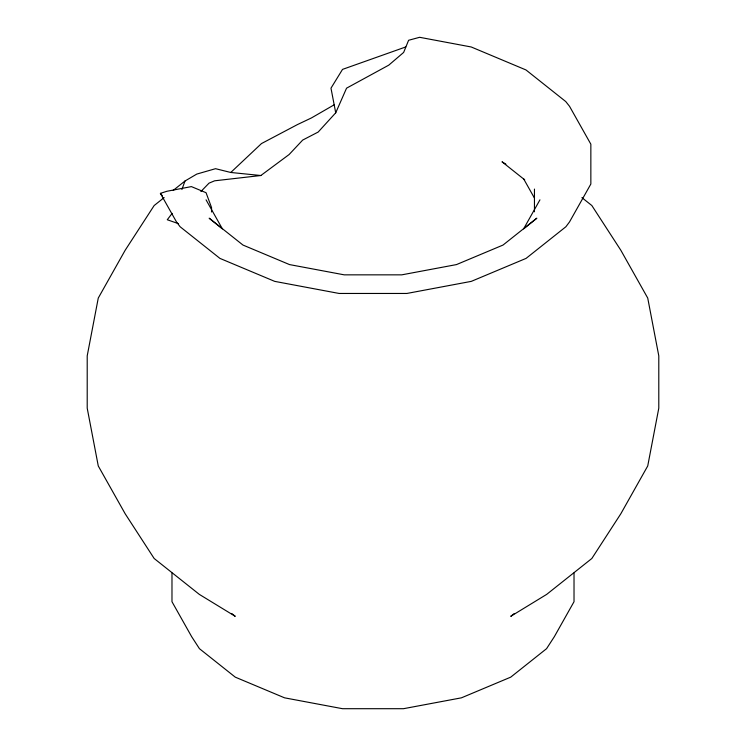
<?xml version="1.0" encoding="UTF-8"?>
<svg xmlns="http://www.w3.org/2000/svg" width="746" height="746" viewBox="0 0 746 746"><rect width="100%" height="100%" fill="white"/><g stroke="black" fill="none" stroke-linecap="round" stroke-linejoin="round"><path stroke-width="1.12" d="M181.893 189.521L185.017 180.998L196.767 174.088L215.529 168.689L230.784 172.475L260.848 175.515L289.122 154.525L302.68 140.08L318.188 132.042L335.719 112.814L346.554 88.177L388.778 65.144L403.651 52.425L408.603 40.275L419.634 37.3L471.22 46.979L525.977 69.947L565.766 101.568L569.524 106.296L590.851 144.183L590.851 184.029L569.524 221.916L565.897 226.747L526.079 258.386L471.285 281.373L406.868 293.458L339.132 293.458L274.715 281.373L219.921 258.386L180.103 226.747L176.476 221.916L160.399 193.363L166.899 191.274L191.386 186.603L206.055 192.71L211.547 207.565L211.547 211.985M539.945 199.835L523.608 228.873L536.84 218.186L503.018 245.061L456.477 264.588L401.768 274.845L344.232 274.845L289.523 264.588L242.982 245.061L209.16 218.186L222.392 228.873L206.055 199.835M172.158 213.365L167.263 219.744L178.546 223.688M200.916 191.526L209.011 183.162L214.606 180.812L260.848 175.515M230.784 172.475L261.492 143.558L297.421 124.591L311.408 117.952L334.161 104.813M164.139 197.597L154.161 205.532L125.16 250.274L98.267 298.064L87.207 355.879L87.207 408.146L98.267 465.961L125.16 513.752L154.161 558.493L199.322 594.385L235.26 616.336L231.68 613.492M173.221 190.379L185.017 180.998M514.32 613.492L510.74 616.336L546.678 594.385L591.839 558.493L620.84 513.752L647.733 465.961L658.793 408.146L658.793 355.879L647.733 298.064L620.84 250.274L591.839 205.532L581.908 197.634M405.777 46.942L342.526 69.387L330.982 88.168L335.719 112.814M505.9 164.167L502.011 161.798L524.68 179.814M160.399 193.363L162.32 195.797M523.608 178.807L534.313 197.83M574.019 572.993L574.019 601.714L554.343 636.674L546.566 648.675L510.74 677.144L461.438 697.827L403.474 708.7L342.526 708.7L284.562 697.827L235.26 677.144L199.434 648.675L191.657 636.674L171.981 601.714L171.981 572.993M534.453 189.074L534.453 211.789"/></g></svg>
